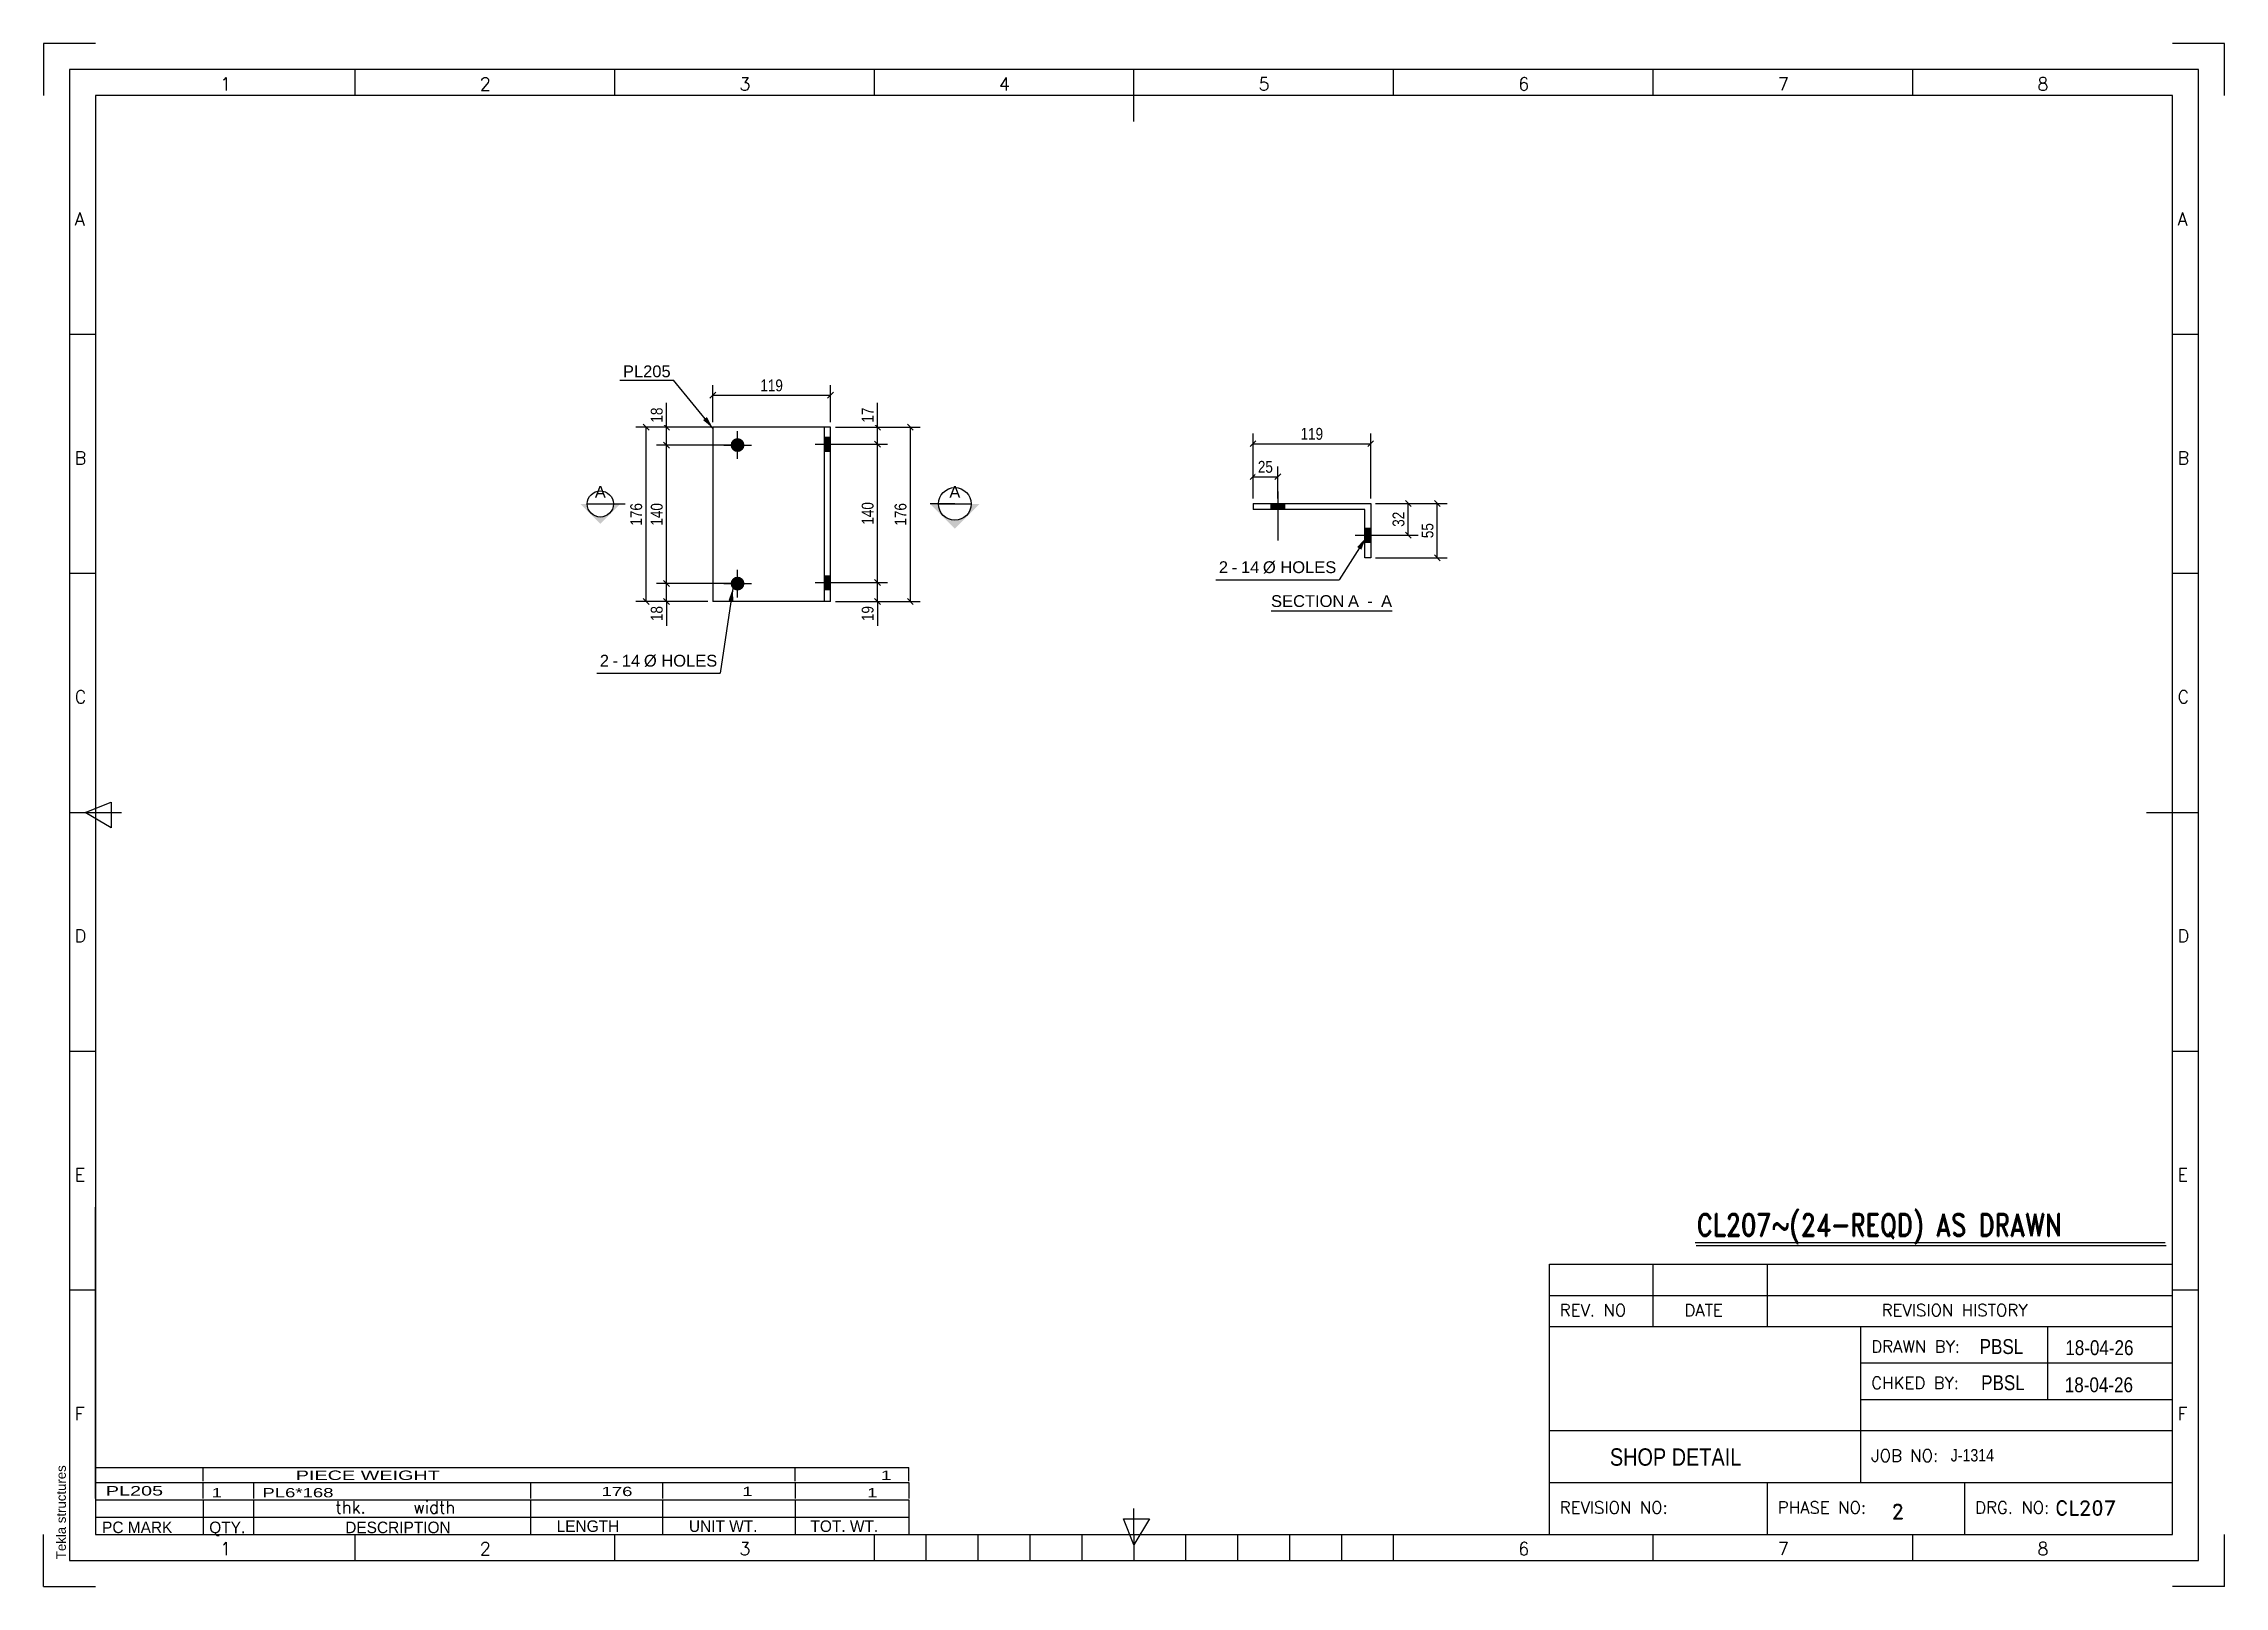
# Model space of a CAD drawing. Header units: millimetres. Extents: x -135 to 306, y -217 to 95.
import ezdxf

# ---------------------------------------------------------------- set-up
doc = ezdxf.new("R2010")
doc.units = ezdxf.units.MM
doc.styles.add('ari', font='', dxfattribs={"height": 0.2})
doc.styles.add('aria', font='', dxfattribs={"height": 0.2})
doc.styles.add('Arial', font='arial.ttf', dxfattribs={"height": 0.2})
doc.styles.add('Arial Narrow', font='ARIALN.TTF', dxfattribs={"height": 0.2})
doc.styles.add('RomanD', font='romand__.ttf', dxfattribs={"height": 0.2})
doc.styles.add('romand__', font='', dxfattribs={"height": 0.2})
doc.styles.add('RomanS', font='romans__.ttf', dxfattribs={"height": 0.2})
doc.styles.add('romans__', font='', dxfattribs={"height": 0.2})
doc.styles.get('ari').set_extended_font_data('ari')
doc.styles.get('aria').set_extended_font_data('aria')
doc.styles.get('romand__').set_extended_font_data('romand__')
doc.styles.get('romans__').set_extended_font_data('romans__')

msp = doc.modelspace()

# ---------------------------------------------------------------- hatches: boundary and pattern name
at = {"linetype": 'Continuous'}
for color, points in [(30, [(-1.2, 19.68), (0, 17.43), (-1.97, 19.04)]), (1, [(3.6, 14, -1), (6.4, 14, -1)]), (1, [(23.8, 12.8), (23.8, 15.6), (22.6, 15.6), (22.6, 12.8)]), (96, [(112.84, 1), (115.64, 1), (115.64, 2.2), (112.84, 2.2)]), (96, [(112.84, 1), (115.64, 1), (115.64, 2.2), (112.84, 2.2)]), (96, [(133.04, -5.6), (133.04, -2.8), (131.84, -2.8), (131.84, -5.6)]), (96, [(133.04, -5.6), (133.04, -2.8), (131.84, -2.8), (131.84, -5.6)]), (30, [(130.3, -6.6), (132.07, -4.76), (131.15, -7.14)]), (1, [(3.6, -14, -1), (6.4, -14, -1)]), (1, [(23.8, -15.2), (23.8, -12.4), (22.6, -12.4), (22.6, -15.2)]), (30, [(3.18, -17.4), (4.04, -15), (4.16, -17.55)])]:
    msp.add_hatch(color=color, dxfattribs=at).paths.add_polyline_path(points)

# ---------------------------------------------------------------- linework, layer by layer
at = {"color": 7, "linetype": 'Continuous'}
for p, q in [((-135.33, 95.15), (-135.33, 84.65)), ((-124.83, 95.15), (-135.33, 95.15)), ((305.67, 95.15), (295.17, 95.15)), ((305.67, 84.65), (305.67, 95.15)), ((-135.33, -216.7), (-135.33, -206.2)), ((305.67, -216.7), (305.67, -206.2)), ((-135.33, -216.7), (-124.83, -216.7)), ((305.67, -216.7), (295.17, -216.7))]:
    msp.add_line(p, q, dxfattribs=at)
at = {"color": 3, "linetype": 'Continuous'}
for p, q in [((300.42, 89.9), (-130.08, 89.9)), ((-130.08, 89.9), (-130.08, -211.45)), ((300.42, -211.45), (300.42, 89.9)), ((-130.08, -211.45), (300.42, -211.45))]:
    msp.add_line(p, q, dxfattribs=at)
at = {"color": 1, "linetype": 'Continuous'}
for p, q in [((-72.33, 84.65), (-72.33, 89.9)), ((-19.83, 84.65), (-19.83, 89.9)), ((32.67, 84.65), (32.67, 89.9)), ((85.17, 79.4), (85.17, 89.9)), ((137.67, 84.65), (137.67, 89.9)), ((190.17, 84.65), (190.17, 89.9)), ((242.67, 84.65), (242.67, 89.9)), ((295.17, 84.65), (-124.83, 84.65)), ((-124.83, 84.65), (-124.83, -206.2)), ((295.17, -206.2), (295.17, 84.65)), ((-124.83, 36.35), (-130.08, 36.35)), ((300.42, 36.35), (295.17, 36.35)), ((2.2, 14), (7.8, 14)), ((5, 11.2), (5, 16.8)), ((20.68, 14.2), (30.6, 14.2)), ((22.6, 15.6), (23.8, 15.6)), ((22.6, 12.8), (23.8, 12.8)), ((-124.83, -11.95), (-130.08, -11.95)), ((5, -16.8), (5, -11.2)), ((22.6, -12.4), (23.8, -12.4)), ((300.42, -11.95), (295.17, -11.95)), ((2.2, -14), (7.8, -14)), ((20.68, -13.8), (30.6, -13.8)), ((22.6, -15.2), (23.8, -15.2)), ((-130.08, -60.25), (-119.58, -60.25)), ((-126.93, -60.25), (-121.68, -58.15)), ((-121.68, -63.4), (-126.93, -60.25)), ((-121.68, -58.15), (-121.68, -63.4)), ((289.92, -60.25), (300.42, -60.25)), ((-124.83, -108.55), (-130.08, -108.55)), ((300.42, -108.55), (295.17, -108.55)), ((169.17, -206.2), (169.17, -151.6)), ((169.17, -151.6), (295.17, -151.6)), ((190.17, -164.2), (190.17, -151.6)), ((213.27, -164.2), (213.27, -151.6)), ((-124.83, -156.85), (-130.08, -156.85)), ((169.17, -157.9), (295.17, -157.9)), ((300.42, -156.85), (295.17, -156.85)), ((169.17, -164.2), (295.17, -164.2)), ((232.17, -185.2), (232.17, -164.2)), ((269.97, -178.9), (269.97, -164.2)), ((232.17, -171.55), (295.17, -171.55)), ((232.17, -178.9), (295.17, -178.9)), ((169.17, -185.2), (295.17, -185.2)), ((232.17, -195.7), (232.17, -185.2)), ((169.17, -195.7), (295.17, -195.7)), ((213.27, -206.2), (213.27, -195.7)), ((253.17, -206.2), (253.17, -195.7)), ((85.17, -206.2), (85.17, -200.95)), ((-124.83, -206.2), (295.17, -206.2)), ((-72.33, -211.45), (-72.33, -206.2)), ((-19.83, -211.45), (-19.83, -206.2)), ((32.67, -211.45), (32.67, -206.2)), ((43.17, -211.45), (43.17, -206.2)), ((53.67, -211.45), (53.67, -206.2)), ((64.17, -211.45), (64.17, -206.2)), ((74.67, -211.45), (74.67, -206.2)), ((83.07, -203.05), (88.32, -203.05)), ((85.17, -208.3), (83.07, -203.05)), ((88.32, -203.05), (85.17, -208.3)), ((85.17, -206.2), (85.17, -211.45)), ((95.67, -211.45), (95.67, -206.2)), ((106.17, -211.45), (106.17, -206.2)), ((116.67, -211.45), (116.67, -206.2)), ((127.17, -211.45), (127.17, -206.2)), ((137.67, -211.45), (137.67, -206.2)), ((190.17, -211.45), (190.17, -206.2)), ((242.67, -211.45), (242.67, -206.2)), ((32.67, -211.45), (137.67, -211.45))]:
    msp.add_line(p, q, dxfattribs=at)
at = {"color": 4, "linetype": 'Continuous'}
for p, q in [((0.6, 24.67), (-0.6, 23.47)), ((0, 18.6), (0, 26.12)), ((0, 24.07), (23.8, 24.07)), ((23.2, 23.47), (24.4, 24.67)), ((23.8, 18.6), (23.8, 26.12)), ((-9.95, 18.2), (-8.75, 17)), ((32.7, 18.2), (33.9, 17)), ((40.55, 17), (39.35, 18.2)), ((-1, 17.6), (-11.4, 17.6)), ((4, 14), (-11.4, 14)), ((4, 14), (-11.4, 14)), ((-8.75, 13.4), (-9.95, 14.6)), ((-8.75, 13.4), (-9.95, 14.6)), ((-9.35, 14), (-9.35, 17.6)), ((-9.35, -14), (-9.35, 14)), ((24.8, 17.6), (41.95, 17.6)), ((24.8, 17.6), (35.3, 17.6)), ((24.8, 14.2), (35.3, 14.2)), ((24.8, 14.2), (35.3, 14.2)), ((33.9, 13.6), (32.7, 14.8)), ((33.9, 13.6), (32.7, 14.8)), ((33.3, 14.2), (33.3, 17.6)), ((33.3, -13.8), (33.3, 14.2)), ((39.95, -17.6), (39.95, 17.6)), ((109.84, 14.88), (108.64, 13.68)), ((109.24, 3.2), (109.24, 16.33)), ((109.24, 14.28), (133.04, 14.28)), ((132.44, 13.68), (133.64, 14.88)), ((133.04, 3.2), (133.04, 16.33)), ((109.24, 3.2), (109.24, 9.66)), ((114.24, 3.2), (114.24, 9.66)), ((109.84, 8.21), (108.64, 7.01)), ((109.24, 7.61), (114.24, 7.61)), ((113.64, 7.01), (114.84, 8.21)), ((134.04, 2.2), (142.65, 2.2)), ((141.25, 1.6), (140.05, 2.8)), ((140.65, -4.2), (140.65, 2.2)), ((147.11, 1.6), (145.91, 2.8)), ((146.51, -8.8), (146.51, 2.2)), ((134.04, -4.2), (142.65, -4.2)), ((140.05, -3.6), (141.25, -4.8)), ((134.04, -8.8), (148.51, -8.8)), ((145.91, -8.2), (147.11, -9.4)), ((32.7, -13.2), (33.9, -14.4)), ((32.7, -13.2), (33.9, -14.4)), ((4, -14), (-11.4, -14)), ((4, -14), (-11.4, -14)), ((-1, -17.6), (-11.4, -17.6)), ((-9.95, -13.4), (-8.75, -14.6)), ((-9.95, -13.4), (-8.75, -14.6)), ((-8.75, -18.2), (-9.95, -17)), ((-9.35, -17.6), (-9.35, -14)), ((24.8, -13.8), (35.3, -13.8)), ((24.8, -13.8), (35.3, -13.8)), ((24.8, -17.6), (35.3, -17.6)), ((33.9, -18.2), (32.7, -17)), ((33.3, -17.6), (33.3, -13.8)), ((39.35, -17), (40.55, -18.2)), ((198.67, -147.2), (293.67, -147.2)), ((198.89, -147.82), (293.89, -147.82))]:
    msp.add_line(p, q, dxfattribs=at)
at = {"color": 2, "linetype": 'Continuous'}
for p, q in [((23.8, 17.6), (0, 17.6)), ((0, 17.6), (0, -17.6)), ((22.6, -17.6), (22.6, 17.6)), ((23.8, -17.6), (23.8, 17.6)), ((109.24, 2.2), (133.04, 2.2)), ((109.24, 2.2), (109.24, 1)), ((131.84, 1), (109.24, 1)), ((131.84, -8.8), (131.84, 1)), ((133.04, 2.2), (133.04, -8.8)), ((133.04, -8.8), (131.84, -8.8)), ((23.8, -17.6), (0, -17.6))]:
    msp.add_line(p, q, dxfattribs=at)
at = {"color": 96, "linetype": 'Continuous'}
for p, q in [((114.24, 4.62), (114.24, -5.3)), ((114.24, 4.62), (114.24, -5.3)), ((112.84, 2.2), (112.84, 1)), ((112.84, 2.2), (112.84, 1)), ((115.64, 2.2), (115.64, 1)), ((115.64, 2.2), (115.64, 1)), ((129.92, -4.2), (139.84, -4.2)), ((129.92, -4.2), (139.84, -4.2)), ((131.84, -2.8), (133.04, -2.8)), ((131.84, -2.8), (133.04, -2.8)), ((131.84, -5.6), (133.04, -5.6)), ((131.84, -5.6), (133.04, -5.6))]:
    msp.add_line(p, q, dxfattribs=at)
at = {"color": 30, "linetype": 'Continuous'}
msp.add_line((112.89, -19.48), (137.36, -19.48), dxfattribs=at)
at = {"color": 5, "linetype": 'Continuous'}
for p, q in [((-124.83, -136.9), (-124.83, -140.05)), ((-124.83, -143.2), (-124.83, -140.05)), ((-124.83, -147.4), (-124.83, -143.2)), ((-124.83, -150.55), (-124.83, -147.4)), ((-124.83, -154.75), (-124.83, -150.55)), ((-124.83, -157.9), (-124.83, -154.75)), ((-124.83, -162.1), (-124.83, -157.9)), ((-124.83, -165.25), (-124.83, -162.1)), ((-124.83, -169.45), (-124.83, -165.25)), ((-124.83, -172.6), (-124.83, -169.45)), ((-124.83, -176.8), (-124.83, -172.6)), ((-124.83, -179.95), (-124.83, -176.8)), ((-124.83, -184.15), (-124.83, -179.95)), ((-124.83, -187.3), (-124.83, -184.15)), ((-124.83, -191.5), (-124.83, -187.3)), ((-124.83, -194.65), (-124.83, -191.5)), ((-124.83, -192.7), (-124.83, -195.45)), ((-124.83, -192.7), (39.67, -192.7)), ((-103.08, -195.45), (-103.08, -192.7)), ((16.67, -195.45), (16.67, -192.7)), ((39.67, -195.45), (39.67, -192.7)), ((-124.83, -198.85), (-124.83, -194.65)), ((-124.83, -198.95), (-124.83, -195.7)), ((-124.83, -195.7), (39.67, -195.7)), ((-103.08, -198.95), (-103.08, -195.7)), ((-92.83, -198.95), (-92.83, -195.7)), ((-36.83, -198.95), (-36.83, -195.7)), ((-10.08, -198.95), (-10.08, -195.7)), ((16.67, -195.7), (16.67, -198.95)), ((39.67, -195.7), (39.67, -198.95)), ((-124.83, -198.85), (-124.83, -206.2)), ((-124.83, -199.2), (39.67, -199.2)), ((-124.83, -199.2), (-124.83, -206.2)), ((-124.83, -202.7), (39.67, -202.7)), ((-103.08, -199.2), (-103.08, -206.2)), ((-92.83, -206.2), (-92.83, -199.2)), ((-36.83, -206.2), (-36.83, -199.2)), ((-10.08, -206.2), (-10.08, -199.2)), ((16.67, -199.2), (16.67, -206.2)), ((39.67, -199.2), (39.67, -206.2)), ((-124.83, -206.2), (39.67, -206.2)), ((-124.83, -206.2), (48.42, -206.2))]:
    msp.add_line(p, q, dxfattribs=at)

# ---------------------------------------------------------------- texts
at = {"color": 1, "linetype": 'Continuous'}
for s, height, style, p in [('1', 2.6, 'RomanS', (-99.63, 85.7)), ('2', 2.6, 'RomanS', (-47.13, 85.7)), ('3', 2.6, 'RomanS', (5.37, 85.7)), ('4', 2.6, 'RomanS', (57.87, 85.7)), ('5', 2.6, 'RomanS', (110.37, 85.7)), ('6', 2.6, 'RomanS', (162.87, 85.7)), ('7', 2.6, 'RomanS', (215.37, 85.7)), ('8', 2.6, 'RomanS', (267.87, 85.7)), ('A', 2.6, 'RomanS', (-129.03, 58.4)), ('A', 2.6, 'RomanS', (296.22, 58.4)), ('B', 2.6, 'RomanS', (-129.03, 10.1)), ('B', 2.6, 'RomanS', (296.22, 10.1)), ('C', 2.6, 'RomanS', (-129.03, -38.2)), ('C', 2.6, 'RomanS', (296.22, -38.2)), ('D', 2.6, 'RomanS', (-129.03, -86.5)), ('D', 2.6, 'RomanS', (296.22, -86.5)), ('E', 2.6, 'RomanS', (-129.03, -134.8)), ('E', 2.6, 'RomanS', (296.22, -134.8)), ('F', 2.6, 'RomanS', (-129.03, -183.1)), ('F', 2.6, 'RomanS', (296.22, -183.1)), ('thk.', 2.477, 'RomanS', (-76.33, -201.95)), ('width', 2.477, 'RomanS', (-60.58, -201.95)), ('PC MARK', 2.333, 'ari', (-123.5, -205.94)), ('QTY.', 2.333, 'ari', (-101.83, -205.95)), ('DESCRIPTION', 2.3333, 'ari', (-74.33, -205.95)), ('LENGTH', 2.333, 'ari', (-31.58, -205.7)), ('UNIT WT.', 2.333, 'ari', (-4.83, -205.7)), ('TOT. WT.', 2.333, 'ari', (19.75, -205.7)), ('1', 2.6, 'RomanS', (-99.63, -210.4)), ('2', 2.6, 'RomanS', (-47.13, -210.4)), ('3', 2.6, 'RomanS', (5.37, -210.4)), ('6', 2.6, 'RomanS', (162.87, -210.4)), ('7', 2.6, 'RomanS', (215.37, -210.4)), ('8', 2.6, 'RomanS', (267.87, -210.4))]:
    msp.add_text(s, height=height, dxfattribs=dict(at, style=style)).set_placement(p)
at = {"color": 3, "style": 'RomanD', "width": 0.8}
msp.add_text('CL207~(24-REQD) AS DRAWN', height=4.5059, dxfattribs=at).set_placement((198.97, -145.89))
at = {"color": 4, "linetype": 'Continuous', "style": 'romans__'}
for s, p in [('REV. NO', (171.27, -162.1)), ('DATE', (196.47, -162.1)), ('REVISION HISTORY', (236.37, -162.1)), ('DRAWN BY:', (234.27, -169.45)), ('CHKED BY:', (234.27, -176.8)), ('JOB NO:', (234.27, -191.5)), ('REVISION NO:', (171.27, -202)), ('PHASE NO:', (215.37, -202)), ('DRG. NO:', (255.27, -202))]:
    msp.add_text(s, height=2.45, dxfattribs=at).set_placement(p)
at = {"color": 3, "linetype": 'Continuous'}
for s, height, style, p in [('PBSL', 3.006, 'Arial Narrow', (256.19, -169.73)), ('18-04-26', 3.006, 'Arial Narrow', (273.51, -169.96)), ('PBSL', 3.006, 'Arial Narrow', (256.49, -177.04)), ('18-04-26', 3.006, 'Arial Narrow', (273.41, -177.46)), ('SHOP DETAIL', 3.5075, 'Arial Narrow', (181.41, -192.31)), ('J-1314', 2.505, 'Arial Narrow', (250.32, -191.45)), ('2', 2.94, 'romand__', (238.36, -203.05)), ('CL207', 2.94, 'romand__', (271.45, -202.34))]:
    msp.add_text(s, height=height, dxfattribs=dict(at, style=style)).set_placement(p)
at = {"color": 174, "style": 'Arial'}
msp.add_text('Tekla structures', height=1.9102, rotation=90, dxfattribs=at).set_placement((-130.83, -211.2))
at = {"color": 1, "linetype": 'Continuous', "style": 'Arial', "width": 1.5}
for s, height, p in [('PIECE WEIGHT', 1.9102, (-84.33, -195.2)), ('1', 1.91, (33.96, -195.2))]:
    msp.add_text(s, height=height, dxfattribs=at).set_placement(p)
at = {"color": 4, "linetype": 'Continuous', "width": 1.5}
for s, height, style, p in [('PL205', 1.91, 'Arial', (-122.74, -198.34)), ('1', 1.87, 'aria', (-101.33, -198.7)), ('PL6*168', 1.867, 'ari', (-91.08, -198.7)), ('176', 1.867, 'ari', (-22.5, -198.45)), ('1', 1.87, 'ari', (5.96, -198.45)), ('1', 1.87, 'ari', (31.21, -198.7))]:
    msp.add_text(s, height=height, dxfattribs=dict(at, style=style)).set_placement(p)

# ---------------------------------------------------------------- wipeouts: each hides what was drawn before it
at = {"color": 0}
for points in [[(-8.54, 27.71), (-8.54, 30.21), (-18.17, 30.21), (-18.17, 27.71)], [(104.19, -11.88), (104.19, -9.38), (102.33, -9.38), (102.33, -11.88)], [(-21, -30.78), (-21, -28.28), (-22.85, -28.28), (-22.85, -30.78)]]:
    msp.add_wipeout(points, dxfattribs=at)
at = {"color": 0, "linetype": 'Continuous'}
for points in [[(-21.64, 3.35), (-21.64, 5.85), (-23.86, 5.85), (-23.86, 3.35)], [(50.05, 3.35), (50.05, 5.85), (47.83, 5.85), (47.83, 3.35)]]:
    msp.add_wipeout(points, dxfattribs=at)

# ---------------------------------------------------------------- next in the draw order: hatches: boundary and pattern name
at = {"linetype": 'Continuous'}
msp.add_hatch(color=5, dxfattribs=at).paths.add_polyline_path([(43.94, 2.1), (45.64, 2.1, 0.403684), (48.94, -1.2, 0.410244), (52.24, 2.1), (53.94, 2.1, 0.000008), (48.94, -2.9)])

# ---------------------------------------------------------------- next in the draw order: linework, layer by layer
at = {"color": 30, "linetype": 'Continuous'}
msp.add_line((-18.77, 27.11), (-7.94, 27.11), dxfattribs=at)
at = {"color": 5, "linetype": 'Continuous'}
for p, q in [((-25.35, 2.1), (-20.15, 2.1)), ((-22.75, 2.1), (-22.75, 2.1)), ((48.94, 2.1), (43.94, 2.1)), ((45.69, 2.1), (52.19, 2.1)), ((48.94, 2.1), (48.94, 2.1))]:
    msp.add_line(p, q, dxfattribs=at)
for centre, radius in [((-22.75, 2.1), 2.64), ((48.94, 2.1), 3.3)]:
    msp.add_circle(centre, radius, dxfattribs=at)

# ---------------------------------------------------------------- next in the draw order: texts
at = {"color": 3, "style": 'Arial'}
msp.add_text('PL205', height=2.388, dxfattribs=at).set_placement((-18.17, 27.71))
at = {"color": 5, "linetype": 'Continuous', "style": 'Arial'}
for p in [(-23.86, 3.35), (47.83, 3.35)]:
    msp.add_text('A', height=2.39, dxfattribs=at).set_placement(p)

# ---------------------------------------------------------------- next in the draw order: wipeouts: each hides what was drawn before it
at = {"color": 0, "linetype": 'Continuous'}
for points in [[(14.69, 24.37), (14.69, 27.87), (9.11, 27.87), (9.11, 24.37)], [(-9.65, 22.08), (-13.15, 22.08), (-13.15, 18.04), (-9.65, 18.04)], [(33, 22.08), (29.5, 22.08), (29.5, 18.04), (33, 18.04)], [(123.93, 14.58), (123.93, 18.08), (118.36, 18.08), (118.36, 14.58)], [(113.76, 7.91), (113.76, 11.41), (109.72, 11.41), (109.72, 7.91)], [(-9.65, 2.79), (-13.15, 2.79), (-13.15, -2.79), (-9.65, -2.79)], [(33, 2.99), (29.5, 2.99), (29.5, -2.59), (33, -2.59)], [(39.65, 2.79), (36.15, 2.79), (36.15, -2.79), (39.65, -2.79)], [(140.35, 1.03), (136.85, 1.03), (136.85, -3.02), (140.35, -3.02)], [(146.21, -1.27), (142.71, -1.27), (142.71, -5.32), (146.21, -5.32)], [(127.7, -18.73), (127.7, -16.23), (112.89, -16.23), (112.89, -18.73)], [(-9.65, -18.04), (-13.15, -18.04), (-13.15, -22.08), (-9.65, -22.08)], [(33, -18.04), (29.5, -18.04), (29.5, -22.08), (33, -22.08)]]:
    msp.add_wipeout(points, dxfattribs=at)
at = {"color": 0}
for points in [[(106.05, -11.88), (106.05, -9.38), (104.94, -9.38), (104.94, -11.88)], [(-19.14, -30.78), (-19.14, -28.28), (-20.25, -28.28), (-20.25, -30.78)]]:
    msp.add_wipeout(points, dxfattribs=at)

# ---------------------------------------------------------------- next in the draw order: linework, layer by layer
at = {"color": 30, "linetype": 'Continuous'}
msp.add_line((0, 17.43), (-7.94, 27.11), dxfattribs=at)
at = {"color": 4, "linetype": 'Continuous'}
for p, q in [((-9.35, 17.6), (-9.35, 22.52)), ((-9.35, 17.6), (-9.35, 22.52)), ((33.3, 17.6), (33.3, 22.52)), ((33.3, 17.6), (33.3, 22.52)), ((-12.9, 17), (-14.1, 18.2)), ((-0.17, 17.6), (-15.55, 17.6)), ((-13.5, -17.6), (-13.5, 17.6)), ((134.04, 2.2), (148.51, 2.2)), ((-1, -17.6), (-15.55, -17.6)), ((-14.1, -17), (-12.9, -18.2)), ((-9.35, -17.6), (-9.35, -22.52)), ((-9.35, -17.6), (-9.35, -22.52)), ((24.8, -17.6), (41.95, -17.6)), ((33.3, -17.6), (33.3, -22.52)), ((33.3, -17.6), (33.3, -22.52))]:
    msp.add_line(p, q, dxfattribs=at)

# ---------------------------------------------------------------- next in the draw order: texts
at = {"color": 7, "linetype": 'Continuous', "style": 'Arial Narrow'}
for s, p in [('119', (9.61, 24.87)), ('119', (118.86, 15.08)), ('25', (110.22, 8.41))]:
    msp.add_text(s, height=2.386, dxfattribs=at).set_placement(p)
for s, p in [('18', (-10.15, 18.54)), ('17', (32.5, 18.54)), ('140', (-10.15, -2.29)), ('140', (32.5, -2.09)), ('176', (39.15, -2.29)), ('32', (139.85, -2.52)), ('55', (145.71, -4.82)), ('18', (-10.15, -21.58)), ('19', (32.5, -21.58))]:
    msp.add_text(s, height=2.386, rotation=90.0002, dxfattribs=at).set_placement(p)
at = {"color": 3, "style": 'Arial'}
for p in [(102.33, -11.88), (-22.85, -30.78)]:
    msp.add_text('2', height=2.39, dxfattribs=at).set_placement(p)

# ---------------------------------------------------------------- next in the draw order: wipeouts: each hides what was drawn before it
at = {"color": 0}
for points in [[(110.5, -11.88), (110.5, -9.38), (106.8, -9.38), (106.8, -11.88)], [(-14.68, -30.78), (-14.68, -28.28), (-18.39, -28.28), (-18.39, -30.78)]]:
    msp.add_wipeout(points, dxfattribs=at)
at = {"color": 0, "linetype": 'Continuous'}
msp.add_wipeout([(130.67, -18.73), (130.67, -16.23), (128.45, -16.23), (128.45, -18.73)], dxfattribs=at)

# ---------------------------------------------------------------- next in the draw order: texts
at = {"color": 3, "style": 'Arial'}
for p in [(104.94, -11.88), (-20.25, -30.78)]:
    msp.add_text('-', height=2.39, dxfattribs=at).set_placement(p)
at = {"color": 3, "linetype": 'Continuous', "style": 'Arial'}
msp.add_text('SECTION', height=2.388, dxfattribs=at).set_placement((112.89, -18.73))

# ---------------------------------------------------------------- next in the draw order: wipeouts: each hides what was drawn before it
at = {"color": 0, "linetype": 'Continuous'}
for points in [[(-13.8, 2.79), (-17.3, 2.79), (-17.3, -2.79), (-13.8, -2.79)], [(134.39, -18.73), (134.39, -16.23), (131.42, -16.23), (131.42, -18.73)]]:
    msp.add_wipeout(points, dxfattribs=at)
at = {"color": 0}
for points in [[(126.07, -11.88), (126.07, -9.38), (111.25, -9.38), (111.25, -11.88)], [(0.88, -30.78), (0.88, -28.28), (-13.93, -28.28), (-13.93, -30.78)]]:
    msp.add_wipeout(points, dxfattribs=at)

# ---------------------------------------------------------------- next in the draw order: hatches: boundary and pattern name
at = {"linetype": 'Continuous'}
msp.add_hatch(color=5, dxfattribs=at).paths.add_polyline_path([(-26.75, 2.1), (-25.39, 2.1, 0.403684), (-22.75, -0.54, 0.410244), (-20.11, 2.1), (-18.75, 2.1, 0.000008), (-22.75, -1.9)])

# ---------------------------------------------------------------- next in the draw order: linework, layer by layer
at = {"color": 5, "linetype": 'Continuous'}
msp.add_line((-22.75, 2.1), (-17.75, 2.1), dxfattribs=at)
at = {"color": 30, "linetype": 'Continuous'}
for p, q in [((132.07, -4.76), (126.67, -13.23)), ((4.04, -15), (1.48, -32.13)), ((101.73, -13.23), (126.67, -13.23)), ((-23.45, -32.13), (1.48, -32.13))]:
    msp.add_line(p, q, dxfattribs=at)

# ---------------------------------------------------------------- next in the draw order: texts
at = {"color": 7, "linetype": 'Continuous', "style": 'Arial Narrow'}
msp.add_text('176', height=2.386, rotation=90.0002, dxfattribs=at).set_placement((-14.3, -2.29))
at = {"color": 3, "style": 'Arial'}
for s, p in [('14', (106.8, -11.88)), ('Ø HOLES', (111.25, -11.88)), ('14', (-18.39, -30.78)), ('Ø HOLES', (-13.93, -30.78))]:
    msp.add_text(s, height=2.388, dxfattribs=at).set_placement(p)
at = {"color": 3, "linetype": 'Continuous', "style": 'Arial'}
msp.add_text('A', height=2.39, dxfattribs=at).set_placement((128.45, -18.73))

# ---------------------------------------------------------------- next in the draw order: wipeouts: each hides what was drawn before it
at = {"color": 0, "linetype": 'Continuous'}
msp.add_wipeout([(137.36, -18.73), (137.36, -16.23), (135.14, -16.23), (135.14, -18.73)], dxfattribs=at)

# ---------------------------------------------------------------- next in the draw order: texts
at = {"color": 3, "linetype": 'Continuous', "style": 'Arial'}
for s, height, p in [('A', 2.39, (135.14, -18.73)), (' - ', 2.388, (131.42, -18.73))]:
    msp.add_text(s, height=height, dxfattribs=at).set_placement(p)

doc.saveas('drawing.dxf')
